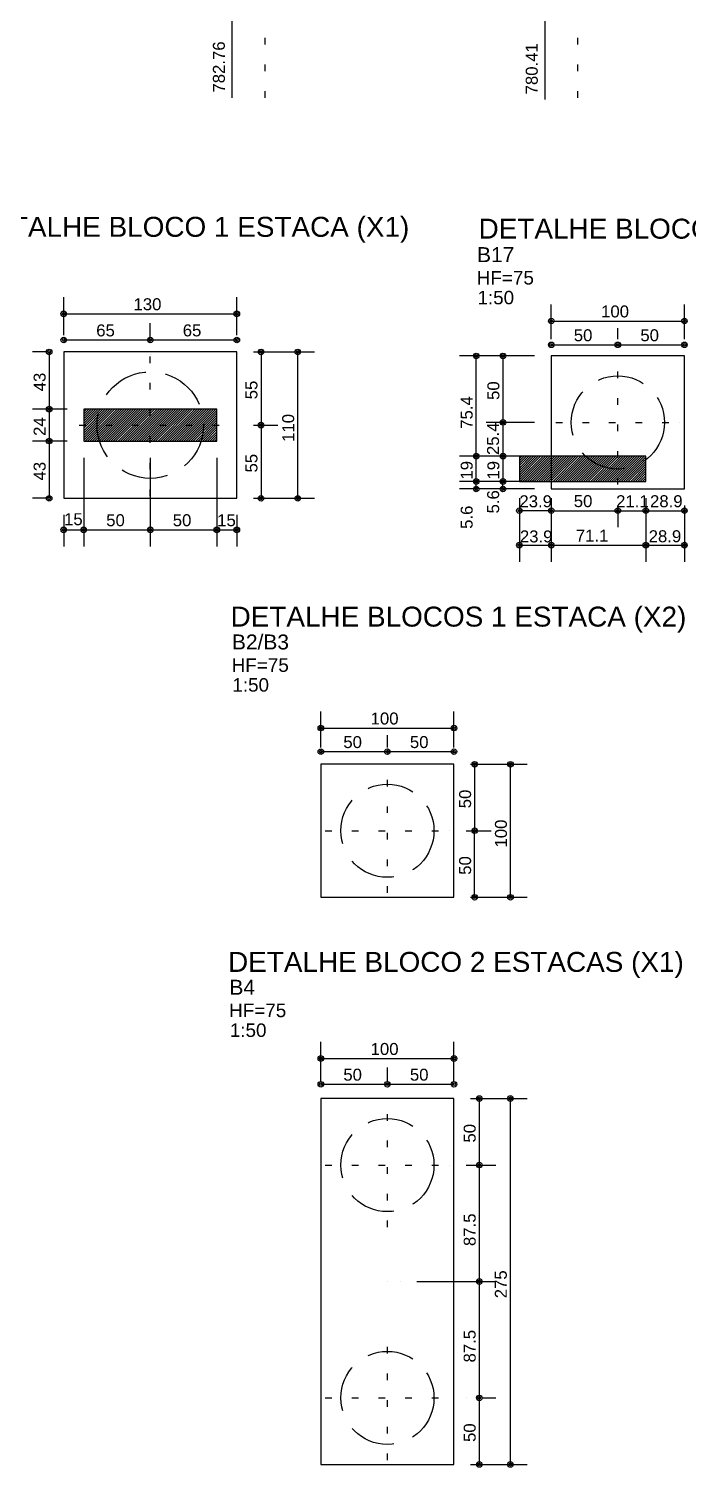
# Model space of a CAD drawing. Extents: x 0 to 119, y 0 to 84.
# Drawn here: x 64.58 to 74.49, y 33.57 to 55.19 of the extents above; entities that cross this region are included whole.
import ezdxf

# ---------------------------------------------------------------- set-up
doc = ezdxf.new("R2010")
doc.units = 0
doc.header["$MEASUREMENT"] = 0
doc.linetypes.add('ESTILO_TQS_0001', pattern=[1, 0.7, -0.3])
doc.linetypes.add('ESTILO_TQS_0002', pattern=[0.4, 0.1, -0.3])
for name, color, linetype in [('1', 3, 'CONTINUOUS'), ('10', 252, 'CONTINUOUS'), ('15', 12, 'CONTINUOUS'), ('18', 6, 'CONTINUOUS'), ('3', 7, 'CONTINUOUS'), ('32', 250, 'CONTINUOUS'), ('62', 7, 'CONTINUOUS')]:
    doc.layers.add(name, color=color, linetype=linetype)
doc.styles.add('TQS_ARIAL', font='arial.ttf')

msp = doc.modelspace()

# ---------------------------------------------------------------- linework, layer by layer
at = {"layer": '1', "color": 3, "linetype": 'Continuous'}
for p, q in [((66.409992, 49.229902), (66.409992, 49.229902)), ((66.409992, 49.229902), (66.409992, 49.229902)), ((72.905149, 48.573112), (72.905149, 48.573112)), ((69.972027, 36.357905), (69.972027, 36.357905)), ((69.972027, 36.357905), (69.972027, 36.357905))]:
    msp.add_line(p, q, dxfattribs=at)
at = {"layer": '10', "color": 252, "linetype": 'ESTILO_TQS_0002'}
for p, q in [((66.409992, 48.163502), (66.409992, 50.296302)), ((73.43404, 48.337247), (73.43404, 50.203447)), ((65.343592, 49.229902), (67.476392, 49.229902)), ((72.50094, 49.270347), (74.36714, 49.270347)), ((69.972027, 42.199921), (69.972027, 44.066121)), ((69.038927, 43.133021), (70.905127, 43.133021)), ((69.972027, 37.174805), (69.972027, 39.041005)), ((69.038927, 38.107905), (70.905127, 38.107905)), ((69.972027, 33.674805), (69.972027, 35.541005)), ((69.038927, 34.607905), (70.905127, 34.607905))]:
    msp.add_line(p, q, dxfattribs=at)
at = {"layer": '10', "color": 252, "linetype": 'ESTILO_TQS_0001'}
for centre, radius in [((66.409992, 49.229902), 0.8), ((73.43404, 49.270347), 0.7), ((69.972027, 43.133021), 0.7), ((69.972027, 38.107905), 0.7), ((69.972027, 34.607905), 0.7)]:
    msp.add_circle(centre, radius, dxfattribs=at)
at = {"layer": '18', "color": 6, "linetype": 'Continuous'}
for points in [[(65.109992, 48.129902), (67.709992, 48.129902), (67.709992, 50.329902), (65.109992, 50.329902), (65.109992, 48.129902)], [(72.43404, 48.270347), (74.43404, 48.270347), (74.43404, 50.270347), (72.43404, 50.270347), (72.43404, 48.270347)], [(68.972027, 42.133021), (70.972027, 42.133021), (70.972027, 44.133021), (68.972027, 44.133021), (68.972027, 42.133021)], [(70.972027, 33.607905), (70.972027, 39.107905), (68.972027, 39.107905), (68.972027, 33.607905), (70.972027, 33.607905)]]:
    msp.add_lwpolyline(points, dxfattribs=at)
at = {"layer": '3', "color": 7, "linetype": 'ESTILO_TQS_0002'}
for p, q in [((68.135, 54.14955), (68.135, 69.80496)), ((72.835, 54.14955), (72.835, 69.80496))]:
    msp.add_line(p, q, dxfattribs=at)
at = {"layer": '3', "color": 7, "linetype": 'Continuous'}
for p, q in [((67.635, 56.06955), (67.635, 54.14955)), ((72.335, 56.042507), (72.335, 54.122507))]:
    msp.add_line(p, q, dxfattribs=at)
at = {"layer": '32', "color": 250, "linetype": 'Continuous'}
for p, q in [((65.109992, 50.579902), (65.109992, 51.152731)), ((67.709992, 50.579902), (67.709992, 51.152731)), ((72.43404, 50.520347), (72.43404, 51.044801)), ((74.43404, 50.520347), (74.43404, 51.044801)), ((65.109992, 50.902731), (67.709992, 50.902731)), ((65.109992, 50.579902), (65.109992, 50.759948)), ((66.409992, 50.546302), (66.409992, 50.759948)), ((66.409992, 50.579902), (66.409992, 50.759948)), ((67.709992, 50.579902), (67.709992, 50.759948)), ((72.43404, 50.794801), (74.43404, 50.794801)), ((72.43404, 50.520347), (72.43404, 50.6866)), ((73.43404, 50.520347), (73.43404, 50.6866)), ((73.43404, 50.520347), (73.43404, 50.6866)), ((74.43404, 50.520347), (74.43404, 50.6866)), ((65.109992, 50.509948), (66.409992, 50.509948)), ((66.409992, 50.509948), (67.709992, 50.509948)), ((72.43404, 50.4366), (73.43404, 50.4366)), ((73.43404, 50.4366), (74.43404, 50.4366)), ((64.859992, 50.329902), (64.641746, 50.329902)), ((64.891746, 50.329902), (64.891746, 49.469902)), ((65.109992, 50.329902), (65.109992, 50.329902)), ((65.109992, 50.329902), (65.109992, 50.329902)), ((65.109992, 50.329902), (65.109992, 50.329902)), ((66.409992, 50.329902), (66.409992, 50.329902)), ((66.409992, 50.296302), (66.409992, 50.296302)), ((67.709992, 50.329902), (67.709992, 50.329902)), ((67.709992, 50.329902), (67.709992, 50.329902)), ((67.709992, 50.329902), (67.709992, 50.329902)), ((67.709992, 50.329902), (67.709992, 50.329902)), ((67.959992, 50.329902), (68.323767, 50.329902)), ((67.959992, 50.329902), (68.875593, 50.329902)), ((68.073767, 50.329902), (68.073767, 49.229902)), ((68.625593, 48.129902), (68.625593, 50.329902)), ((72.18404, 50.270347), (71.05685, 50.270347)), ((71.30685, 48.763112), (71.30685, 50.270347)), ((72.18404, 50.270347), (71.458059, 50.270347)), ((71.708059, 50.270347), (71.708059, 49.270347)), ((72.43404, 50.270347), (72.43404, 50.270347)), ((72.43404, 50.270347), (72.43404, 50.270347)), ((72.43404, 50.270347), (72.43404, 50.270347)), ((72.43404, 50.270347), (72.43404, 50.270347)), ((73.43404, 50.270347), (73.43404, 50.270347)), ((73.43404, 50.270347), (73.43404, 50.270347)), ((74.43404, 50.270347), (74.43404, 50.270347)), ((74.43404, 50.270347), (74.43404, 50.270347)), ((74.43404, 50.270347), (74.43404, 50.270347)), ((74.43404, 50.270347), (74.43404, 50.270347)), ((64.859992, 49.469902), (64.641746, 49.469902)), ((65.159992, 49.469902), (64.641746, 49.469902)), ((64.891746, 49.469902), (64.891746, 48.989902)), ((65.109992, 49.469902), (65.109992, 49.469902)), ((65.409992, 49.469902), (65.409992, 49.469902)), ((67.709992, 49.229902), (67.709992, 49.229902)), ((67.709992, 49.229902), (67.709992, 49.229902)), ((67.959992, 49.229902), (68.323767, 49.229902)), ((67.959992, 49.229902), (68.323767, 49.229902)), ((68.073767, 49.229902), (68.073767, 48.129902)), ((72.18404, 49.270347), (71.458059, 49.270347)), ((72.18404, 49.270347), (71.458059, 49.270347)), ((71.708059, 49.270347), (71.708059, 48.763112)), ((72.43404, 49.270347), (72.43404, 49.270347)), ((72.43404, 49.270347), (72.43404, 49.270347)), ((74.36714, 49.270347), (74.36714, 49.270347)), ((74.43404, 49.270347), (74.43404, 49.270347)), ((65.159992, 48.989902), (64.641746, 48.989902)), ((64.859992, 48.989902), (64.641746, 48.989902)), ((64.891746, 48.989902), (64.891746, 48.129902)), ((65.109992, 48.989902), (65.109992, 48.989902)), ((65.409992, 48.989902), (65.409992, 48.989902)), ((65.409992, 48.989902), (65.409992, 48.989902)), ((65.409992, 48.989902), (65.409992, 48.989902)), ((66.409992, 48.989902), (66.409992, 48.989902)), ((67.409992, 48.989902), (67.409992, 48.989902)), ((65.409992, 48.739902), (65.409992, 47.406553)), ((65.409992, 48.739902), (65.409992, 47.406553)), ((66.409992, 48.739902), (66.409992, 47.406553)), ((67.409992, 48.739902), (67.409992, 47.406553)), ((71.705149, 48.763112), (71.05685, 48.763112)), ((71.705149, 48.763112), (71.05685, 48.763112)), ((71.30685, 48.383112), (71.30685, 48.763112)), ((71.705149, 48.763112), (71.458059, 48.763112)), ((72.18404, 48.763112), (71.458059, 48.763112)), ((71.708059, 48.763112), (71.708059, 48.383112)), ((71.955149, 48.763112), (71.955149, 48.763112)), ((71.955149, 48.763112), (71.955149, 48.763112)), ((71.955149, 48.763112), (71.955149, 48.763112)), ((72.43404, 48.763112), (72.43404, 48.763112)), ((72.18404, 48.383112), (71.05685, 48.383112)), ((71.705149, 48.383112), (71.05685, 48.383112)), ((72.18404, 48.270347), (71.05685, 48.270347)), ((71.30685, 48.270347), (71.30685, 48.383112)), ((71.705149, 48.383112), (71.458059, 48.383112)), ((72.18404, 48.383112), (71.458059, 48.383112)), ((72.18404, 48.270347), (71.458059, 48.270347)), ((71.708059, 48.270347), (71.708059, 48.383112)), ((71.955149, 48.383112), (71.955149, 48.383112)), ((71.955149, 48.383112), (71.955149, 48.383112)), ((71.955149, 48.383112), (71.955149, 48.383112)), ((71.955149, 48.383112), (71.955149, 48.383112)), ((72.43404, 48.383112), (72.43404, 48.383112)), ((72.43404, 48.383112), (72.43404, 48.383112)), ((72.43404, 48.383112), (72.43404, 48.383112)), ((72.43404, 48.383112), (72.43404, 48.383112)), ((72.43404, 48.270347), (72.43404, 48.270347)), ((72.43404, 48.270347), (72.43404, 48.270347)), ((72.43404, 48.270347), (72.43404, 48.270347)), ((72.43404, 48.270347), (72.43404, 48.270347)), ((73.43404, 48.270347), (73.43404, 48.270347)), ((73.43404, 48.270347), (73.43404, 48.270347)), ((73.855149, 48.383112), (73.855149, 48.383112)), ((73.855149, 48.383112), (73.855149, 48.383112)), ((73.855149, 48.383112), (73.855149, 48.383112)), ((73.855149, 48.383112), (73.855149, 48.383112)), ((74.43404, 48.270347), (74.43404, 48.270347)), ((74.43404, 48.270347), (74.43404, 48.270347)), ((74.43404, 48.270347), (74.43404, 48.270347)), ((74.43404, 48.270347), (74.43404, 48.270347)), ((64.859992, 48.129902), (64.641746, 48.129902)), ((65.109992, 48.129902), (65.109992, 48.129902)), ((65.109992, 48.129902), (65.109992, 48.129902)), ((66.409992, 48.073227), (66.409992, 48.073227)), ((67.409992, 48.073227), (67.409992, 48.073227)), ((67.709992, 48.129902), (67.709992, 48.129902)), ((67.709992, 48.129902), (67.709992, 48.129902)), ((67.709992, 48.129902), (67.709992, 48.129902)), ((67.959992, 48.129902), (68.323767, 48.129902)), ((67.959992, 48.129902), (68.875593, 48.129902)), ((71.955149, 48.133112), (71.955149, 47.693779)), ((71.955149, 48.133112), (71.955149, 47.174888)), ((72.43404, 48.133112), (72.43404, 47.174888)), ((72.43404, 48.133112), (72.43404, 47.174888)), ((72.43404, 48.020347), (72.43404, 47.693779)), ((72.43404, 48.020347), (72.43404, 47.693779)), ((73.43404, 48.020347), (73.43404, 47.693779)), ((73.43404, 48.020347), (73.43404, 47.693779)), ((73.855149, 48.133112), (73.855149, 47.693779)), ((73.855149, 48.133112), (73.855149, 47.693779)), ((73.855149, 48.133112), (73.855149, 47.174888)), ((73.855149, 48.133112), (73.855149, 47.174888)), ((74.43404, 48.020347), (74.43404, 47.693779)), ((74.43404, 48.020347), (74.43404, 47.174888)), ((65.109992, 47.879902), (65.109992, 47.406553)), ((66.409992, 47.823227), (66.409992, 47.406553)), ((67.409992, 47.823227), (67.409992, 47.406553)), ((67.709992, 47.879902), (67.709992, 47.406553)), ((72.43404, 47.943779), (71.955149, 47.943779)), ((72.43404, 47.943779), (73.43404, 47.943779)), ((73.43404, 47.943779), (73.855149, 47.943779)), ((73.855149, 47.943779), (74.43404, 47.943779)), ((65.109992, 47.656553), (65.409992, 47.656553)), ((65.409992, 47.656553), (66.409992, 47.656553)), ((66.409992, 47.656553), (67.409992, 47.656553)), ((67.409992, 47.656553), (67.709992, 47.656553)), ((71.955149, 47.424888), (72.43404, 47.424888)), ((72.43404, 47.424888), (73.855149, 47.424888)), ((73.855149, 47.424888), (74.43404, 47.424888)), ((68.972027, 44.383021), (68.972027, 44.926086)), ((70.972027, 44.383021), (70.972027, 44.926086)), ((68.972027, 44.676086), (70.972027, 44.676086)), ((68.972027, 44.383021), (68.972027, 44.57201)), ((69.972027, 44.383021), (69.972027, 44.57201)), ((69.972027, 44.383021), (69.972027, 44.57201)), ((70.972027, 44.383021), (70.972027, 44.57201)), ((68.972027, 44.32201), (69.972027, 44.32201)), ((68.972027, 44.133021), (68.972027, 44.133021)), ((68.972027, 44.133021), (68.972027, 44.133021)), ((69.972027, 44.32201), (70.972027, 44.32201)), ((69.972027, 44.133021), (69.972027, 44.133021)), ((69.972027, 44.133021), (69.972027, 44.133021)), ((70.972027, 44.133021), (70.972027, 44.133021)), ((70.972027, 44.133021), (70.972027, 44.133021)), ((70.972027, 44.133021), (70.972027, 44.133021)), ((70.972027, 44.133021), (70.972027, 44.133021)), ((71.222027, 44.133021), (71.533051, 44.133021)), ((71.222027, 44.133021), (72.071843, 44.133021)), ((71.283051, 44.133021), (71.283051, 43.133021)), ((71.821843, 42.133021), (71.821843, 44.133021)), ((70.905127, 43.133021), (70.905127, 43.133021)), ((70.905127, 43.133021), (70.905127, 43.133021)), ((71.155127, 43.133021), (71.533051, 43.133021)), ((71.155127, 43.133021), (71.533051, 43.133021)), ((71.283051, 42.133021), (71.283051, 43.133021)), ((70.972027, 42.133021), (70.972027, 42.133021)), ((70.972027, 42.133021), (70.972027, 42.133021)), ((71.222027, 42.133021), (71.533051, 42.133021)), ((71.222027, 42.133021), (72.071843, 42.133021)), ((68.972027, 39.357905), (68.972027, 39.959044)), ((70.972027, 39.357905), (70.972027, 39.959044)), ((68.972027, 39.709044), (70.972027, 39.709044)), ((68.972027, 39.357905), (68.972027, 39.572783)), ((69.972027, 39.357905), (69.972027, 39.572783)), ((69.972027, 39.357905), (69.972027, 39.572783)), ((70.972027, 39.357905), (70.972027, 39.572783)), ((68.972027, 39.322783), (69.972027, 39.322783)), ((69.972027, 39.322783), (70.972027, 39.322783)), ((68.972027, 39.107905), (68.972027, 39.107905)), ((68.972027, 39.107905), (68.972027, 39.107905)), ((69.972027, 39.107905), (69.972027, 39.107905)), ((69.972027, 39.107905), (69.972027, 39.107905)), ((70.972027, 39.107905), (70.972027, 39.107905)), ((70.972027, 39.107905), (70.972027, 39.107905)), ((70.972027, 39.107905), (70.972027, 39.107905)), ((70.972027, 39.107905), (70.972027, 39.107905)), ((71.222027, 39.107905), (71.602029, 39.107905)), ((71.222027, 39.107905), (72.07002, 39.107905)), ((71.352029, 39.107905), (71.352029, 38.107905)), ((71.82002, 33.607905), (71.82002, 39.107905)), ((70.905127, 38.107905), (70.905127, 38.107905)), ((70.905127, 38.107905), (70.905127, 38.107905)), ((71.155127, 38.107905), (71.602029, 38.107905)), ((71.155127, 38.107905), (71.602029, 38.107905)), ((71.352029, 38.107905), (71.352029, 36.357905)), ((70.162027, 36.357905), (70.162027, 36.357905)), ((70.412027, 36.357905), (71.602029, 36.357905)), ((71.007028, 36.357905), (71.007028, 36.357905)), ((71.257028, 36.357905), (71.602029, 36.357905)), ((71.352029, 36.357905), (71.352029, 34.607905)), ((71.155127, 34.607905), (71.155127, 34.607905)), ((71.155127, 34.607905), (71.155127, 34.607905)), ((71.352029, 34.607905), (71.352029, 33.607905)), ((71.405127, 34.607905), (71.602029, 34.607905)), ((71.405127, 34.607905), (71.602029, 34.607905)), ((70.972027, 33.607905), (70.972027, 33.607905)), ((70.972027, 33.607905), (70.972027, 33.607905)), ((71.222027, 33.607905), (71.602029, 33.607905)), ((71.222027, 33.607905), (72.07002, 33.607905))]:
    msp.add_line(p, q, dxfattribs=at)
for centre, radius in [((65.109992, 50.902731), 0.041625), ((65.109992, 50.902731), 0.02075), ((67.709992, 50.902731), 0.041625), ((67.709992, 50.902731), 0.02075), ((72.43404, 50.794801), 0.041625), ((72.43404, 50.794801), 0.02075), ((74.43404, 50.794801), 0.041625), ((74.43404, 50.794801), 0.02075), ((65.109992, 50.509948), 0.041625), ((65.109992, 50.509948), 0.02075), ((66.409992, 50.509948), 0.041625), ((66.409992, 50.509948), 0.041625), ((66.409992, 50.509948), 0.02075), ((66.409992, 50.509948), 0.02075), ((67.709992, 50.509948), 0.041625), ((67.709992, 50.509948), 0.02075), ((72.43404, 50.4366), 0.041625), ((72.43404, 50.4366), 0.02075), ((73.43404, 50.4366), 0.041625), ((73.43404, 50.4366), 0.041625), ((73.43404, 50.4366), 0.02075), ((73.43404, 50.4366), 0.02075), ((74.43404, 50.4366), 0.041625), ((74.43404, 50.4366), 0.02075), ((64.891746, 50.329902), 0.041625), ((64.891746, 50.329902), 0.02075), ((68.073767, 50.329902), 0.041625), ((68.073767, 50.329902), 0.02075), ((68.625593, 50.329902), 0.041625), ((68.625593, 50.329902), 0.02075), ((71.30685, 50.270347), 0.041625), ((71.30685, 50.270347), 0.02075), ((71.708059, 50.270347), 0.041625), ((71.708059, 50.270347), 0.02075), ((64.891746, 49.469902), 0.041625), ((64.891746, 49.469902), 0.041625), ((64.891746, 49.469902), 0.02075), ((64.891746, 49.469902), 0.02075), ((71.708059, 49.270347), 0.041625), ((71.708059, 49.270347), 0.041625), ((68.073767, 49.229902), 0.041625), ((68.073767, 49.229902), 0.041625), ((68.073767, 49.229902), 0.02075), ((68.073767, 49.229902), 0.02075), ((71.708059, 49.270347), 0.02075), ((71.708059, 49.270347), 0.02075), ((64.891746, 48.989902), 0.041625), ((64.891746, 48.989902), 0.041625), ((64.891746, 48.989902), 0.02075), ((64.891746, 48.989902), 0.02075), ((71.30685, 48.763112), 0.041625), ((71.30685, 48.763112), 0.041625), ((71.30685, 48.763112), 0.02075), ((71.30685, 48.763112), 0.02075), ((71.708059, 48.763112), 0.041625), ((71.708059, 48.763112), 0.041625), ((71.708059, 48.763112), 0.02075), ((71.708059, 48.763112), 0.02075), ((71.30685, 48.383112), 0.041625), ((71.30685, 48.383112), 0.041625), ((71.30685, 48.270347), 0.041625), ((71.30685, 48.383112), 0.02075), ((71.30685, 48.383112), 0.02075), ((71.30685, 48.270347), 0.02075), ((71.708059, 48.383112), 0.041625), ((71.708059, 48.383112), 0.041625), ((71.708059, 48.270347), 0.041625), ((71.708059, 48.383112), 0.02075), ((71.708059, 48.383112), 0.02075), ((71.708059, 48.270347), 0.02075), ((64.891746, 48.129902), 0.041625), ((64.891746, 48.129902), 0.02075), ((68.073767, 48.129902), 0.041625), ((68.073767, 48.129902), 0.02075), ((68.625593, 48.129902), 0.041625), ((68.625593, 48.129902), 0.02075), ((71.955149, 47.943779), 0.041625), ((71.955149, 47.943779), 0.02075), ((72.43404, 47.943779), 0.041625), ((72.43404, 47.943779), 0.041625), ((72.43404, 47.943779), 0.02075), ((72.43404, 47.943779), 0.02075), ((73.43404, 47.943779), 0.041625), ((73.43404, 47.943779), 0.041625), ((73.43404, 47.943779), 0.02075), ((73.43404, 47.943779), 0.02075), ((73.855149, 47.943779), 0.041625), ((73.855149, 47.943779), 0.041625), ((73.855149, 47.943779), 0.02075), ((73.855149, 47.943779), 0.02075), ((74.43404, 47.943779), 0.041625), ((74.43404, 47.943779), 0.02075), ((65.109992, 47.656553), 0.041625), ((65.109992, 47.656553), 0.02075), ((65.409992, 47.656553), 0.041625), ((65.409992, 47.656553), 0.041625), ((65.409992, 47.656553), 0.02075), ((65.409992, 47.656553), 0.02075), ((66.409992, 47.656553), 0.041625), ((66.409992, 47.656553), 0.041625), ((66.409992, 47.656553), 0.02075), ((66.409992, 47.656553), 0.02075), ((67.409992, 47.656553), 0.041625), ((67.409992, 47.656553), 0.041625), ((67.409992, 47.656553), 0.02075), ((67.409992, 47.656553), 0.02075), ((67.709992, 47.656553), 0.041625), ((67.709992, 47.656553), 0.02075), ((71.955149, 47.424888), 0.041625), ((71.955149, 47.424888), 0.02075), ((72.43404, 47.424888), 0.041625), ((72.43404, 47.424888), 0.041625), ((72.43404, 47.424888), 0.02075), ((72.43404, 47.424888), 0.02075), ((73.855149, 47.424888), 0.041625), ((73.855149, 47.424888), 0.041625), ((73.855149, 47.424888), 0.02075), ((73.855149, 47.424888), 0.02075), ((74.43404, 47.424888), 0.041625), ((74.43404, 47.424888), 0.02075), ((68.972027, 44.676086), 0.041625), ((68.972027, 44.676086), 0.02075), ((70.972027, 44.676086), 0.041625), ((70.972027, 44.676086), 0.02075), ((68.972027, 44.32201), 0.041625), ((68.972027, 44.32201), 0.02075), ((69.972027, 44.32201), 0.041625), ((69.972027, 44.32201), 0.041625), ((69.972027, 44.32201), 0.02075), ((69.972027, 44.32201), 0.02075), ((70.972027, 44.32201), 0.041625), ((70.972027, 44.32201), 0.02075), ((71.283051, 44.133021), 0.041625), ((71.283051, 44.133021), 0.02075), ((71.821843, 44.133021), 0.041625), ((71.821843, 44.133021), 0.02075), ((71.283051, 43.133021), 0.041625), ((71.283051, 43.133021), 0.041625), ((71.283051, 43.133021), 0.02075), ((71.283051, 43.133021), 0.02075), ((71.283051, 42.133021), 0.041625), ((71.821843, 42.133021), 0.041625), ((71.283051, 42.133021), 0.02075), ((71.821843, 42.133021), 0.02075), ((68.972027, 39.709044), 0.041625), ((68.972027, 39.709044), 0.02075), ((70.972027, 39.709044), 0.041625), ((70.972027, 39.709044), 0.02075), ((68.972027, 39.322783), 0.041625), ((69.972027, 39.322783), 0.041625), ((69.972027, 39.322783), 0.041625), ((70.972027, 39.322783), 0.041625), ((68.972027, 39.322783), 0.02075), ((69.972027, 39.322783), 0.02075), ((69.972027, 39.322783), 0.02075), ((70.972027, 39.322783), 0.02075), ((71.352029, 39.107905), 0.041625), ((71.82002, 39.107905), 0.041625), ((71.352029, 39.107905), 0.02075), ((71.82002, 39.107905), 0.02075), ((71.352029, 38.107905), 0.041625), ((71.352029, 38.107905), 0.041625), ((71.352029, 38.107905), 0.02075), ((71.352029, 38.107905), 0.02075), ((71.352029, 36.357905), 0.041625), ((71.352029, 36.357905), 0.041625), ((71.352029, 36.357905), 0.02075), ((71.352029, 36.357905), 0.02075), ((71.352029, 34.607905), 0.041625), ((71.352029, 34.607905), 0.041625), ((71.352029, 34.607905), 0.02075), ((71.352029, 34.607905), 0.02075), ((71.352029, 33.607905), 0.041625), ((71.352029, 33.607905), 0.02075), ((71.82002, 33.607905), 0.041625), ((71.82002, 33.607905), 0.02075)]:
    msp.add_circle(centre, radius, dxfattribs=at)
at = {"layer": '62', "linetype": 'Continuous'}
for p, q in [((65.409992, 49.005115), (65.874779, 49.469902)), ((65.409992, 49.04047), (65.839424, 49.469902)), ((65.409992, 49.075826), (65.804068, 49.469902)), ((65.409992, 49.111181), (65.768713, 49.469902)), ((65.409992, 49.146536), (65.733358, 49.469902)), ((65.409992, 49.181892), (65.698002, 49.469902)), ((65.409992, 49.217247), (65.662647, 49.469902)), ((65.409992, 49.252602), (65.627292, 49.469902)), ((65.409992, 49.287958), (65.591936, 49.469902)), ((65.409992, 49.323313), (65.556581, 49.469902)), ((65.409992, 49.358668), (65.521226, 49.469902)), ((65.409992, 49.394024), (65.48587, 49.469902)), ((65.409992, 49.429379), (65.450515, 49.469902)), ((65.409992, 49.464734), (65.41516, 49.469902)), ((65.430134, 48.989902), (65.910134, 49.469902)), ((65.46549, 48.989902), (65.94549, 49.469902)), ((65.500845, 48.989902), (65.980845, 49.469902)), ((65.5362, 48.989902), (66.0162, 49.469902)), ((65.571556, 48.989902), (66.051556, 49.469902)), ((65.606911, 48.989902), (66.086911, 49.469902)), ((65.642266, 48.989902), (66.122266, 49.469902)), ((65.677622, 48.989902), (66.157622, 49.469902)), ((65.712977, 48.989902), (66.192977, 49.469902)), ((65.748332, 48.989902), (66.228332, 49.469902)), ((65.783688, 48.989902), (66.263688, 49.469902)), ((65.819043, 48.989902), (66.299043, 49.469902)), ((65.854398, 48.989902), (66.334398, 49.469902)), ((65.889754, 48.989902), (66.369754, 49.469902)), ((65.925109, 48.989902), (66.405109, 49.469902)), ((65.960464, 48.989902), (66.440464, 49.469902)), ((65.99582, 48.989902), (66.47582, 49.469902)), ((66.031175, 48.989902), (66.511175, 49.469902)), ((66.06653, 48.989902), (66.54653, 49.469902)), ((66.101886, 48.989902), (66.581886, 49.469902)), ((66.137241, 48.989902), (66.617241, 49.469902)), ((66.172596, 48.989902), (66.652596, 49.469902)), ((66.207952, 48.989902), (66.687952, 49.469902)), ((66.243307, 48.989902), (66.723307, 49.469902)), ((66.278662, 48.989902), (66.758662, 49.469902)), ((66.314018, 48.989902), (66.794018, 49.469902)), ((66.349373, 48.989902), (66.829373, 49.469902)), ((66.384728, 48.989902), (66.864728, 49.469902)), ((66.420084, 48.989902), (66.900084, 49.469902)), ((66.455439, 48.989902), (66.935439, 49.469902)), ((66.490794, 48.989902), (66.970794, 49.469902)), ((66.52615, 48.989902), (67.00615, 49.469902)), ((66.561505, 48.989902), (67.041505, 49.469902)), ((66.59686, 48.989902), (67.07686, 49.469902)), ((66.632216, 48.989902), (67.112216, 49.469902)), ((66.667571, 48.989902), (67.147571, 49.469902)), ((66.702926, 48.989902), (67.182926, 49.469902)), ((66.738282, 48.989902), (67.218282, 49.469902)), ((66.773637, 48.989902), (67.253637, 49.469902)), ((66.808992, 48.989902), (67.288992, 49.469902)), ((66.844348, 48.989902), (67.324348, 49.469902)), ((66.879703, 48.989902), (67.359703, 49.469902)), ((66.915058, 48.989902), (67.395058, 49.469902)), ((66.950414, 48.989902), (67.409992, 49.44948)), ((66.985769, 48.989902), (67.409992, 49.414125)), ((67.021125, 48.989902), (67.409992, 49.378769)), ((67.05648, 48.989902), (67.409992, 49.343414)), ((67.091835, 48.989902), (67.409992, 49.308059)), ((67.127191, 48.989902), (67.409992, 49.272703)), ((67.162546, 48.989902), (67.409992, 49.237348)), ((67.197901, 48.989902), (67.409992, 49.201993)), ((67.233257, 48.989902), (67.409992, 49.166637)), ((67.268612, 48.989902), (67.409992, 49.131282)), ((67.303967, 48.989902), (67.409992, 49.095927)), ((67.339323, 48.989902), (67.409992, 49.060571)), ((67.374678, 48.989902), (67.409992, 49.025216)), ((71.955149, 48.408494), (72.309768, 48.763112)), ((71.955149, 48.443849), (72.274412, 48.763112)), ((71.955149, 48.479204), (72.239057, 48.763112)), ((71.955149, 48.51456), (72.203702, 48.763112)), ((71.955149, 48.549915), (72.168346, 48.763112)), ((71.955149, 48.58527), (72.132991, 48.763112)), ((71.955149, 48.620626), (72.097635, 48.763112)), ((71.955149, 48.655981), (72.06228, 48.763112)), ((71.955149, 48.691336), (72.026925, 48.763112)), ((71.955149, 48.726692), (71.991569, 48.763112)), ((71.955149, 48.762047), (71.956214, 48.763112)), ((71.965123, 48.383112), (72.345123, 48.763112)), ((72.000478, 48.383112), (72.380478, 48.763112)), ((72.035834, 48.383112), (72.415834, 48.763112)), ((72.071189, 48.383112), (72.451189, 48.763112)), ((72.106544, 48.383112), (72.486544, 48.763112)), ((72.1419, 48.383112), (72.5219, 48.763112)), ((72.177255, 48.383112), (72.557255, 48.763112)), ((72.21261, 48.383112), (72.59261, 48.763112)), ((72.247966, 48.383112), (72.627966, 48.763112)), ((72.283321, 48.383112), (72.663321, 48.763112)), ((72.318676, 48.383112), (72.698676, 48.763112)), ((72.354032, 48.383112), (72.734032, 48.763112)), ((72.389387, 48.383112), (72.769387, 48.763112)), ((72.424742, 48.383112), (72.804742, 48.763112)), ((72.460098, 48.383112), (72.840098, 48.763112)), ((72.495453, 48.383112), (72.875453, 48.763112)), ((72.530808, 48.383112), (72.910808, 48.763112)), ((72.566164, 48.383112), (72.946164, 48.763112)), ((72.601519, 48.383112), (72.981519, 48.763112)), ((72.636874, 48.383112), (73.016874, 48.763112)), ((72.67223, 48.383112), (73.05223, 48.763112)), ((72.707585, 48.383112), (73.087585, 48.763112)), ((72.74294, 48.383112), (73.12294, 48.763112)), ((72.778296, 48.383112), (73.158296, 48.763112)), ((72.813651, 48.383112), (73.193651, 48.763112)), ((72.849006, 48.383112), (73.229006, 48.763112)), ((72.884362, 48.383112), (73.264362, 48.763112)), ((72.919717, 48.383112), (73.299717, 48.763112)), ((72.955072, 48.383112), (73.335072, 48.763112)), ((72.990428, 48.383112), (73.370428, 48.763112)), ((73.025783, 48.383112), (73.405783, 48.763112)), ((73.061138, 48.383112), (73.441138, 48.763112)), ((73.096494, 48.383112), (73.476494, 48.763112)), ((73.131849, 48.383112), (73.511849, 48.763112)), ((73.167204, 48.383112), (73.547204, 48.763112)), ((73.20256, 48.383112), (73.58256, 48.763112)), ((73.237915, 48.383112), (73.617915, 48.763112)), ((73.27327, 48.383112), (73.65327, 48.763112)), ((73.308626, 48.383112), (73.688626, 48.763112)), ((73.343981, 48.383112), (73.723981, 48.763112)), ((73.379336, 48.383112), (73.759336, 48.763112)), ((73.414692, 48.383112), (73.794692, 48.763112)), ((73.450047, 48.383112), (73.830047, 48.763112)), ((73.485402, 48.383112), (73.855149, 48.752859)), ((73.520758, 48.383112), (73.855149, 48.717503)), ((73.556113, 48.383112), (73.855149, 48.682148)), ((73.591468, 48.383112), (73.855149, 48.646793)), ((73.626824, 48.383112), (73.855149, 48.611437)), ((73.662179, 48.383112), (73.855149, 48.576082)), ((73.697534, 48.383112), (73.855149, 48.540727)), ((73.73289, 48.383112), (73.855149, 48.505371)), ((73.768245, 48.383112), (73.855149, 48.470016)), ((73.8036, 48.383112), (73.855149, 48.434661)), ((73.838956, 48.383112), (73.855149, 48.399305))]:
    msp.add_line(p, q, dxfattribs=at)
for points in [[(65.409992, 48.989902), (67.409992, 48.989902), (67.409992, 49.469902), (65.409992, 49.469902), (65.409992, 48.989902)], [(71.955149, 48.383112), (73.855149, 48.383112), (73.855149, 48.763112), (71.955149, 48.763112), (71.955149, 48.383112)]]:
    msp.add_lwpolyline(points, dxfattribs=at)

# ---------------------------------------------------------------- texts
at = {"layer": '15', "color": 12, "linetype": 'Continuous', "style": 'TQS_ARIAL'}
for s, p in [('DETALHE BLOCO 1 ESTACA (X1)', (63.734098, 52.060466)), ('DETALHE BLOCOS 1 ESTACA (X1)', (71.342258, 52.032812)), ('DETALHE BLOCOS 1 ESTACA (X2)', (67.616639, 46.201756)), ('DETALHE BLOCO 2 ESTACAS (X1)', (67.578475, 41.011731))]:
    msp.add_text(s, height=0.3, dxfattribs=at).set_placement(p)
at = {"layer": '3', "color": 7, "linetype": 'ESTILO_TQS_0001', "style": 'TQS_ARIAL'}
for s, p in [('782.76', (67.530401, 54.228434)), ('780.41', (72.230401, 54.201391))]:
    msp.add_text(s, height=0.18, rotation=90, dxfattribs=at).set_placement(p)
at = {"layer": '3', "color": 7, "linetype": 'Continuous', "style": 'TQS_ARIAL'}
for s, height, p in [('B17', 0.225, (71.319197, 51.679747)), ('HF=75', 0.203, (71.313944, 51.343183)), ('1:50', 0.2025, (71.32495, 51.045835)), ('B2/B3', 0.225, (67.637418, 45.857981)), ('HF=75', 0.203, (67.632165, 45.521417)), ('1:50', 0.2025, (67.643172, 45.224069)), ('B4', 0.225, (67.599254, 40.667956)), ('HF=75', 0.203, (67.594001, 40.331392)), ('1:50', 0.2025, (67.605008, 40.034044))]:
    msp.add_text(s, height=height, dxfattribs=at).set_placement(p)
at = {"layer": '32', "color": 250, "linetype": 'Continuous', "style": 'TQS_ARIAL'}
for s, p in [('130', (66.157992, 50.956731)), ('100', (73.18204, 50.848801)), ('65', (65.597992, 50.563948)), ('65', (66.897992, 50.563948)), ('50', (72.77204, 50.4906)), ('50', (73.77204, 50.4906)), ('23.9', (71.955353, 47.995037)), ('50', (72.77204, 47.997779)), ('21.1', (73.407664, 47.996225)), ('28.9', (73.917337, 47.996225)), ('15', (65.114636, 47.726057)), ('50', (65.747992, 47.710553)), ('50', (66.747992, 47.710553)), ('15', (67.414704, 47.710839)), ('23.9', (71.96246, 47.467203)), ('71.1', (72.802595, 47.478888)), ('28.9', (73.897242, 47.469655)), ('100', (69.720027, 44.730086)), ('50', (69.310027, 44.37601)), ('50', (70.310027, 44.37601)), ('100', (69.720027, 39.763044)), ('50', (69.310027, 39.376783)), ('50', (70.310027, 39.376783))]:
    msp.add_text(s, height=0.18, dxfattribs=at).set_placement(p)
for s, p in [('43', (64.837746, 49.737902)), ('55', (68.019767, 49.617902)), ('50', (71.654059, 49.608347)), ('75.4', (71.25285, 49.174729)), ('24', (64.837746, 49.067902)), ('110', (68.571593, 48.977902)), ('25.4', (71.648809, 48.780111)), ('43', (64.837746, 48.397902)), ('55', (68.019767, 48.517902)), ('19', (71.25285, 48.411112)), ('19', (71.654059, 48.411112)), ('5.6', (71.650435, 47.90247)), ('5.6', (71.25285, 47.670347)), ('50', (71.229051, 43.471021)), ('100', (71.767843, 42.881021)), ('50', (71.229051, 42.471021)), ('50', (71.298029, 38.445905)), ('87.5', (71.298029, 36.890905)), ('275', (71.76602, 36.105905)), ('87.5', (71.298029, 35.140905)), ('50', (71.298029, 33.945905))]:
    msp.add_text(s, height=0.18, rotation=90, dxfattribs=at).set_placement(p)

doc.saveas('drawing.dxf')
